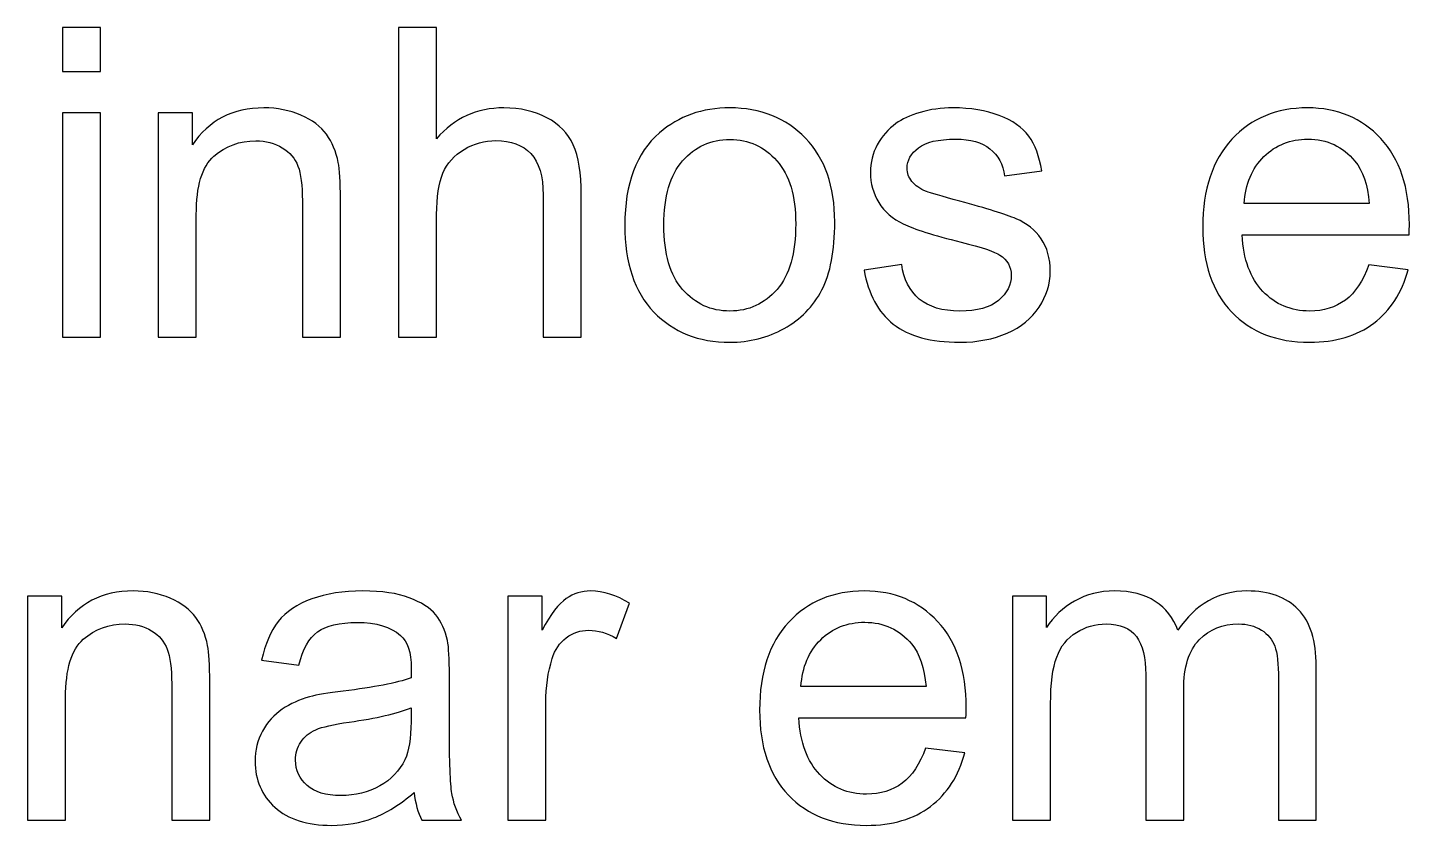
# Model space of a CAD drawing. Header units: centimetres. Extents: x -58 to 82, y -23 to 47.
# Drawn here: x -11.48 to 9.81, y 34.49 to 46.77 of the extents above; entities that cross this region are included whole.
import ezdxf

# ---------------------------------------------------------------- set-up
doc = ezdxf.new("R2010")
doc.units = ezdxf.units.CM
doc.header["$MEASUREMENT"] = 0
doc.layers.add('Camada 1', color=7, linetype='Continuous')

msp = doc.modelspace()

# ---------------------------------------------------------------- linework, layer by layer
at = {"layer": 'Camada 1', "color": 250}
for points, knots in [([(-10.94632, 46.09667), (-10.94632, 46.09667), (-10.94632, 46.77037), (-10.94632, 46.77037), (-10.94632, 46.77037), (-10.94632, 46.77037), (-10.3603, 46.77037), (-10.3603, 46.77037), (-10.3603, 46.77037), (-10.3603, 46.77037), (-10.3603, 46.09667), (-10.3603, 46.09667), (-10.3603, 46.09667), (-10.3603, 46.09667), (-10.94632, 46.09667), (-10.94632, 46.09667)], [0, 0, 0, 0, 0.25, 0.25, 0.25, 0.25, 0.5, 0.5, 0.5, 0.5, 0.75, 0.75, 0.75, 0.75, 1, 1, 1, 1]), ([(-5.76541, 42.00344), (-5.76541, 42.00344), (-5.76541, 46.77037), (-5.76541, 46.77037), (-5.76541, 46.77037), (-5.76541, 46.77037), (-5.1805, 46.77037), (-5.1805, 46.77037), (-5.1805, 46.77037), (-5.1805, 46.77037), (-5.1805, 45.06004), (-5.1805, 45.06004), (-5.1805, 45.06004), (-4.90747, 45.37636), (-4.5623, 45.53507), (-4.1461, 45.53507), (-4.1461, 45.53507), (-3.89082, 45.53507), (-3.66885, 45.48402), (-3.48017, 45.38302), (-3.48017, 45.38302), (-3.29149, 45.28313), (-3.15608, 45.14329), (-3.07506, 44.96571), (-3.07506, 44.96571), (-2.99404, 44.78812), (-2.95298, 44.52952), (-2.95298, 44.19212), (-2.95298, 44.19212), (-2.95298, 44.19212), (-2.95298, 42.00344), (-2.95298, 42.00344), (-2.95298, 42.00344), (-2.95298, 42.00344), (-3.53899, 42.00344), (-3.53899, 42.00344), (-3.53899, 42.00344), (-3.53899, 42.00344), (-3.53899, 44.19212), (-3.53899, 44.19212), (-3.53899, 44.19212), (-3.53899, 44.48402), (-3.60226, 44.69711), (-3.72878, 44.8303), (-3.72878, 44.8303), (-3.85531, 44.96349), (-4.03511, 45.03119), (-4.26707, 45.03119), (-4.26707, 45.03119), (-4.44021, 45.03119), (-4.60337, 44.98568), (-4.75653, 44.89578), (-4.75653, 44.89578), (-4.90969, 44.80588), (-5.01846, 44.6838), (-5.08283, 44.52952), (-5.08283, 44.52952), (-5.14832, 44.37636), (-5.1805, 44.16326), (-5.1805, 43.89245), (-5.1805, 43.89245), (-5.1805, 43.89245), (-5.1805, 42.00344), (-5.1805, 42.00344), (-5.1805, 42.00344), (-5.1805, 42.00344), (-5.76541, 42.00344), (-5.76541, 42.00344)], [0, 0, 0, 0, 0.05882353, 0.05882353, 0.05882353, 0.05882353, 0.11764706, 0.11764706, 0.11764706, 0.11764706, 0.17647059, 0.17647059, 0.17647059, 0.17647059, 0.23529412, 0.23529412, 0.23529412, 0.23529412, 0.29411765, 0.29411765, 0.29411765, 0.29411765, 0.35294118, 0.35294118, 0.35294118, 0.35294118, 0.41176471, 0.41176471, 0.41176471, 0.41176471, 0.47058824, 0.47058824, 0.47058824, 0.47058824, 0.52941176, 0.52941176, 0.52941176, 0.52941176, 0.58823529, 0.58823529, 0.58823529, 0.58823529, 0.64705882, 0.64705882, 0.64705882, 0.64705882, 0.70588235, 0.70588235, 0.70588235, 0.70588235, 0.76470588, 0.76470588, 0.76470588, 0.76470588, 0.82352941, 0.82352941, 0.82352941, 0.82352941, 0.88235294, 0.88235294, 0.88235294, 0.88235294, 0.94117647, 0.94117647, 0.94117647, 0.94117647, 1, 1, 1, 1]), ([(-10.94632, 42.00344), (-10.94632, 42.00344), (-10.94632, 45.45627), (-10.94632, 45.45627), (-10.94632, 45.45627), (-10.94632, 45.45627), (-10.3603, 45.45627), (-10.3603, 45.45627), (-10.3603, 45.45627), (-10.3603, 45.45627), (-10.3603, 42.00344), (-10.3603, 42.00344), (-10.3603, 42.00344), (-10.3603, 42.00344), (-10.94632, 42.00344), (-10.94632, 42.00344)], [0, 0, 0, 0, 0.25, 0.25, 0.25, 0.25, 0.5, 0.5, 0.5, 0.5, 0.75, 0.75, 0.75, 0.75, 1, 1, 1, 1]), ([(-9.46907, 42.00344), (-9.46907, 42.00344), (-9.46907, 45.45627), (-9.46907, 45.45627), (-9.46907, 45.45627), (-9.46907, 45.45627), (-8.94299, 45.45627), (-8.94299, 45.45627), (-8.94299, 45.45627), (-8.94299, 45.45627), (-8.94299, 44.96571), (-8.94299, 44.96571), (-8.94299, 44.96571), (-8.68882, 45.34528), (-8.32256, 45.53507), (-7.84421, 45.53507), (-7.84421, 45.53507), (-7.63555, 45.53507), (-7.44465, 45.49734), (-7.2704, 45.42298), (-7.2704, 45.42298), (-7.09504, 45.3475), (-6.96518, 45.24983), (-6.87861, 45.12775), (-6.87861, 45.12775), (-6.79093, 45.00677), (-6.731, 44.86249), (-6.69548, 44.696), (-6.69548, 44.696), (-6.67439, 44.58724), (-6.6633, 44.39745), (-6.6633, 44.12664), (-6.6633, 44.12664), (-6.6633, 44.12664), (-6.6633, 42.00344), (-6.6633, 42.00344), (-6.6633, 42.00344), (-6.6633, 42.00344), (-7.24931, 42.00344), (-7.24931, 42.00344), (-7.24931, 42.00344), (-7.24931, 42.00344), (-7.24931, 44.10444), (-7.24931, 44.10444), (-7.24931, 44.10444), (-7.24931, 44.34195), (-7.27151, 44.52064), (-7.31701, 44.6394), (-7.31701, 44.6394), (-7.36252, 44.75705), (-7.44354, 44.85139), (-7.55897, 44.92131), (-7.55897, 44.92131), (-7.6755, 44.99234), (-7.81091, 45.02786), (-7.9674, 45.02786), (-7.9674, 45.02786), (-8.21713, 45.02786), (-8.43133, 44.94795), (-8.61335, 44.79034), (-8.61335, 44.79034), (-8.79426, 44.63163), (-8.88416, 44.33196), (-8.88416, 43.88912), (-8.88416, 43.88912), (-8.88416, 43.88912), (-8.88416, 42.00344), (-8.88416, 42.00344), (-8.88416, 42.00344), (-8.88416, 42.00344), (-9.46907, 42.00344), (-9.46907, 42.00344)], [0, 0, 0, 0, 0.05555556, 0.05555556, 0.05555556, 0.05555556, 0.11111111, 0.11111111, 0.11111111, 0.11111111, 0.16666667, 0.16666667, 0.16666667, 0.16666667, 0.22222222, 0.22222222, 0.22222222, 0.22222222, 0.27777778, 0.27777778, 0.27777778, 0.27777778, 0.33333333, 0.33333333, 0.33333333, 0.33333333, 0.38888889, 0.38888889, 0.38888889, 0.38888889, 0.44444444, 0.44444444, 0.44444444, 0.44444444, 0.5, 0.5, 0.5, 0.5, 0.55555556, 0.55555556, 0.55555556, 0.55555556, 0.61111111, 0.61111111, 0.61111111, 0.61111111, 0.66666667, 0.66666667, 0.66666667, 0.66666667, 0.72222222, 0.72222222, 0.72222222, 0.72222222, 0.77777778, 0.77777778, 0.77777778, 0.77777778, 0.83333333, 0.83333333, 0.83333333, 0.83333333, 0.88888889, 0.88888889, 0.88888889, 0.88888889, 0.94444444, 0.94444444, 0.94444444, 0.94444444, 1, 1, 1, 1]), ([(-2.28039, 43.73041), (-2.28039, 44.3697), (-2.10281, 44.84362), (-1.74654, 45.15106), (-1.74654, 45.15106), (-1.45021, 45.40633), (-1.08838, 45.53507), (-0.66108, 45.53507), (-0.66108, 45.53507), (-0.18605, 45.53507), (0.2024, 45.37969), (0.50318, 45.06781), (0.50318, 45.06781), (0.80507, 44.75705), (0.9549, 44.32753), (0.9549, 43.77925), (0.9549, 43.77925), (0.9549, 43.33418), (0.88831, 42.98457), (0.75512, 42.73041), (0.75512, 42.73041), (0.62194, 42.47514), (0.42771, 42.27758), (0.17355, 42.13663), (0.17355, 42.13663), (-0.08173, 41.99567), (-0.35919, 41.92575), (-0.66108, 41.92575), (-0.66108, 41.92575), (-1.14388, 41.92575), (-1.53456, 42.08002), (-1.83311, 42.39079), (-1.83311, 42.39079), (-2.13167, 42.70044), (-2.28039, 43.14661), (-2.28039, 43.73041)], [0, 0, 0, 0, 0.11111111, 0.11111111, 0.11111111, 0.11111111, 0.22222222, 0.22222222, 0.22222222, 0.22222222, 0.33333333, 0.33333333, 0.33333333, 0.33333333, 0.44444444, 0.44444444, 0.44444444, 0.44444444, 0.55555556, 0.55555556, 0.55555556, 0.55555556, 0.66666667, 0.66666667, 0.66666667, 0.66666667, 0.77777778, 0.77777778, 0.77777778, 0.77777778, 0.88888889, 0.88888889, 0.88888889, 0.88888889, 1, 1, 1, 1]), ([(1.40773, 43.03452), (1.40773, 43.03452), (1.98597, 43.12553), (1.98597, 43.12553), (1.98597, 43.12553), (2.01816, 42.89356), (2.10917, 42.71598), (2.25789, 42.59168), (2.25789, 42.59168), (2.40551, 42.46848), (2.61306, 42.40633), (2.88054, 42.40633), (2.88054, 42.40633), (3.14913, 42.40633), (3.3489, 42.46182), (3.47876, 42.57059), (3.47876, 42.57059), (3.60862, 42.68047), (3.6741, 42.80921), (3.6741, 42.95572), (3.6741, 42.95572), (3.6741, 43.0889), (3.61639, 43.19212), (3.50096, 43.2687), (3.50096, 43.2687), (3.42105, 43.32087), (3.22127, 43.38635), (2.90273, 43.46626), (2.90273, 43.46626), (2.47432, 43.57503), (2.17576, 43.66826), (2.01039, 43.74817), (2.01039, 43.74817), (1.84502, 43.82697), (1.71849, 43.93685), (1.63303, 44.07669), (1.63303, 44.07669), (1.54757, 44.21654), (1.50429, 44.37081), (1.50429, 44.53951), (1.50429, 44.53951), (1.50429, 44.69379), (1.5398, 44.83585), (1.61084, 44.96682), (1.61084, 44.96682), (1.68076, 45.09889), (1.77732, 45.20766), (1.89829, 45.29423), (1.89829, 45.29423), (1.9893, 45.36082), (2.11361, 45.41854), (2.2701, 45.46515), (2.2701, 45.46515), (2.42771, 45.51177), (2.59641, 45.53507), (2.77621, 45.53507), (2.77621, 45.53507), (3.04702, 45.53507), (3.28453, 45.49512), (3.48986, 45.41743), (3.48986, 45.41743), (3.69519, 45.33973), (3.84613, 45.2343), (3.9438, 45.10111), (3.9438, 45.10111), (4.04147, 44.96682), (4.10806, 44.78923), (4.14469, 44.56615), (4.14469, 44.56615), (4.14469, 44.56615), (3.5731, 44.48735), (3.5731, 44.48735), (3.5731, 44.48735), (3.54646, 44.66493), (3.47099, 44.80366), (3.34668, 44.90355), (3.34668, 44.90355), (3.22238, 45.00344), (3.04591, 45.05339), (2.81838, 45.05339), (2.81838, 45.05339), (2.54979, 45.05339), (2.35778, 45.00899), (2.24347, 44.9202), (2.24347, 44.9202), (2.12804, 44.83141), (2.07032, 44.72708), (2.07032, 44.60832), (2.07032, 44.60832), (2.07032, 44.53174), (2.09474, 44.46404), (2.14247, 44.403), (2.14247, 44.403), (2.19019, 44.33973), (2.26455, 44.28868), (2.36666, 44.2465), (2.36666, 44.2465), (2.42549, 44.22542), (2.59752, 44.17547), (2.88387, 44.09778), (2.88387, 44.09778), (3.29785, 43.98679), (3.58642, 43.89689), (3.74957, 43.82586), (3.74957, 43.82586), (3.91383, 43.75594), (4.04258, 43.65272), (4.13581, 43.51842), (4.13581, 43.51842), (4.22904, 43.38413), (4.27565, 43.21765), (4.27565, 43.01787), (4.27565, 43.01787), (4.27565, 42.82253), (4.21794, 42.6394), (4.10473, 42.46626), (4.10473, 42.46626), (3.99041, 42.29423), (3.82615, 42.16104), (3.61195, 42.0667), (3.61195, 42.0667), (3.39774, 41.97236), (3.15468, 41.92575), (2.88387, 41.92575), (2.88387, 41.92575), (2.43436, 41.92575), (2.09252, 42.01898), (1.85723, 42.20544), (1.85723, 42.20544), (1.62193, 42.3919), (1.4721, 42.66826), (1.40773, 43.03452)], [0, 0, 0, 0, 0.03030303, 0.03030303, 0.03030303, 0.03030303, 0.06060606, 0.06060606, 0.06060606, 0.06060606, 0.09090909, 0.09090909, 0.09090909, 0.09090909, 0.12121212, 0.12121212, 0.12121212, 0.12121212, 0.15151515, 0.15151515, 0.15151515, 0.15151515, 0.18181818, 0.18181818, 0.18181818, 0.18181818, 0.21212121, 0.21212121, 0.21212121, 0.21212121, 0.24242424, 0.24242424, 0.24242424, 0.24242424, 0.27272727, 0.27272727, 0.27272727, 0.27272727, 0.3030303, 0.3030303, 0.3030303, 0.3030303, 0.33333333, 0.33333333, 0.33333333, 0.33333333, 0.36363636, 0.36363636, 0.36363636, 0.36363636, 0.39393939, 0.39393939, 0.39393939, 0.39393939, 0.42424242, 0.42424242, 0.42424242, 0.42424242, 0.45454545, 0.45454545, 0.45454545, 0.45454545, 0.48484848, 0.48484848, 0.48484848, 0.48484848, 0.51515152, 0.51515152, 0.51515152, 0.51515152, 0.54545455, 0.54545455, 0.54545455, 0.54545455, 0.57575758, 0.57575758, 0.57575758, 0.57575758, 0.60606061, 0.60606061, 0.60606061, 0.60606061, 0.63636364, 0.63636364, 0.63636364, 0.63636364, 0.66666667, 0.66666667, 0.66666667, 0.66666667, 0.6969697, 0.6969697, 0.6969697, 0.6969697, 0.72727273, 0.72727273, 0.72727273, 0.72727273, 0.75757576, 0.75757576, 0.75757576, 0.75757576, 0.78787879, 0.78787879, 0.78787879, 0.78787879, 0.81818182, 0.81818182, 0.81818182, 0.81818182, 0.84848485, 0.84848485, 0.84848485, 0.84848485, 0.87878788, 0.87878788, 0.87878788, 0.87878788, 0.90909091, 0.90909091, 0.90909091, 0.90909091, 0.93939394, 0.93939394, 0.93939394, 0.93939394, 0.96969697, 0.96969697, 0.96969697, 0.96969697, 1, 1, 1, 1]), ([(9.18465, 43.11554), (9.18465, 43.11554), (9.78954, 43.04118), (9.78954, 43.04118), (9.78954, 43.04118), (9.69409, 42.68713), (9.51762, 42.41299), (9.26012, 42.21765), (9.26012, 42.21765), (9.00152, 42.02342), (8.67189, 41.92575), (8.27122, 41.92575), (8.27122, 41.92575), (7.76623, 41.92575), (7.36556, 42.08113), (7.07033, 42.3919), (7.07033, 42.3919), (6.774, 42.70266), (6.62638, 43.13885), (6.62638, 43.70044), (6.62638, 43.70044), (6.62638, 44.28202), (6.77622, 44.73263), (7.07477, 45.05339), (7.07477, 45.05339), (7.37444, 45.37414), (7.76179, 45.53507), (8.23904, 45.53507), (8.23904, 45.53507), (8.70075, 45.53507), (9.0781, 45.37747), (9.37, 45.06337), (9.37, 45.06337), (9.66301, 44.74928), (9.80951, 44.30644), (9.80951, 43.73707), (9.80951, 43.73707), (9.80951, 43.70155), (9.8084, 43.64939), (9.80618, 43.58058), (9.80618, 43.58058), (9.80618, 43.58058), (7.23127, 43.58058), (7.23127, 43.58058), (7.23127, 43.58058), (7.25235, 43.201), (7.36001, 42.91021), (7.55313, 42.70932), (7.55313, 42.70932), (7.74625, 42.50732), (7.98598, 42.40633), (8.27455, 42.40633), (8.27455, 42.40633), (8.48876, 42.40633), (8.67189, 42.46293), (8.82394, 42.57614), (8.82394, 42.57614), (8.976, 42.68823), (9.09586, 42.86804), (9.18465, 43.11554)], [0, 0, 0, 0, 0.06666667, 0.06666667, 0.06666667, 0.06666667, 0.13333333, 0.13333333, 0.13333333, 0.13333333, 0.2, 0.2, 0.2, 0.2, 0.26666667, 0.26666667, 0.26666667, 0.26666667, 0.33333333, 0.33333333, 0.33333333, 0.33333333, 0.4, 0.4, 0.4, 0.4, 0.46666667, 0.46666667, 0.46666667, 0.46666667, 0.53333333, 0.53333333, 0.53333333, 0.53333333, 0.6, 0.6, 0.6, 0.6, 0.66666667, 0.66666667, 0.66666667, 0.66666667, 0.73333333, 0.73333333, 0.73333333, 0.73333333, 0.8, 0.8, 0.8, 0.8, 0.86666667, 0.86666667, 0.86666667, 0.86666667, 0.93333333, 0.93333333, 0.93333333, 0.93333333, 1, 1, 1, 1]), ([(-1.67884, 43.73041), (-1.67884, 43.28757), (-1.58228, 42.95683), (-1.38916, 42.73707), (-1.38916, 42.73707), (-1.19604, 42.5162), (-0.95298, 42.40633), (-0.66108, 42.40633), (-0.66108, 42.40633), (-0.37029, 42.40633), (-0.12834, 42.51731), (0.06478, 42.73818), (0.06478, 42.73818), (0.25679, 42.95905), (0.35335, 43.29645), (0.35335, 43.74928), (0.35335, 43.74928), (0.35335, 44.17658), (0.25679, 44.50067), (0.06256, 44.72042), (0.06256, 44.72042), (-0.13167, 44.94018), (-0.37251, 45.05006), (-0.66108, 45.05006), (-0.66108, 45.05006), (-0.95298, 45.05006), (-1.19604, 44.94018), (-1.38916, 44.72153), (-1.38916, 44.72153), (-1.58228, 44.50289), (-1.67884, 44.17214), (-1.67884, 43.73041)], [0, 0, 0, 0, 0.125, 0.125, 0.125, 0.125, 0.25, 0.25, 0.25, 0.25, 0.375, 0.375, 0.375, 0.375, 0.5, 0.5, 0.5, 0.5, 0.625, 0.625, 0.625, 0.625, 0.75, 0.75, 0.75, 0.75, 0.875, 0.875, 0.875, 0.875, 1, 1, 1, 1]), ([(7.26345, 44.06226), (7.26345, 44.06226), (9.19131, 44.06226), (9.19131, 44.06226), (9.19131, 44.06226), (9.16578, 44.35194), (9.09142, 44.57059), (8.97045, 44.71487), (8.97045, 44.71487), (8.78399, 44.94018), (8.54203, 45.05339), (8.2457, 45.05339), (8.2457, 45.05339), (7.97711, 45.05339), (7.75069, 44.96349), (7.56756, 44.78369), (7.56756, 44.78369), (7.38443, 44.60388), (7.28343, 44.36304), (7.26345, 44.06226)], [0, 0, 0, 0, 0.2, 0.2, 0.2, 0.2, 0.4, 0.4, 0.4, 0.4, 0.6, 0.6, 0.6, 0.6, 0.8, 0.8, 0.8, 0.8, 1, 1, 1, 1]), ([(-11.48295, 34.56392), (-11.48295, 34.56392), (-11.48295, 38.01675), (-11.48295, 38.01675), (-11.48295, 38.01675), (-11.48295, 38.01675), (-10.95687, 38.01675), (-10.95687, 38.01675), (-10.95687, 38.01675), (-10.95687, 38.01675), (-10.95687, 37.52619), (-10.95687, 37.52619), (-10.95687, 37.52619), (-10.7027, 37.90576), (-10.33644, 38.09555), (-9.85809, 38.09555), (-9.85809, 38.09555), (-9.64943, 38.09555), (-9.45853, 38.05782), (-9.28428, 37.98346), (-9.28428, 37.98346), (-9.10892, 37.90798), (-8.97906, 37.81031), (-8.89249, 37.68823), (-8.89249, 37.68823), (-8.80481, 37.56725), (-8.74488, 37.42297), (-8.70936, 37.25648), (-8.70936, 37.25648), (-8.68827, 37.14772), (-8.67718, 36.95793), (-8.67718, 36.68712), (-8.67718, 36.68712), (-8.67718, 36.68712), (-8.67718, 34.56392), (-8.67718, 34.56392), (-8.67718, 34.56392), (-8.67718, 34.56392), (-9.26319, 34.56392), (-9.26319, 34.56392), (-9.26319, 34.56392), (-9.26319, 34.56392), (-9.26319, 36.66492), (-9.26319, 36.66492), (-9.26319, 36.66492), (-9.26319, 36.90243), (-9.28539, 37.08112), (-9.33089, 37.19988), (-9.33089, 37.19988), (-9.3764, 37.31753), (-9.45742, 37.41187), (-9.57285, 37.48179), (-9.57285, 37.48179), (-9.68938, 37.55282), (-9.82479, 37.58834), (-9.98128, 37.58834), (-9.98128, 37.58834), (-10.23101, 37.58834), (-10.44521, 37.50843), (-10.62723, 37.35082), (-10.62723, 37.35082), (-10.80814, 37.19211), (-10.89804, 36.89244), (-10.89804, 36.4496), (-10.89804, 36.4496), (-10.89804, 36.4496), (-10.89804, 34.56392), (-10.89804, 34.56392), (-10.89804, 34.56392), (-10.89804, 34.56392), (-11.48295, 34.56392), (-11.48295, 34.56392)], [0, 0, 0, 0, 0.05555556, 0.05555556, 0.05555556, 0.05555556, 0.11111111, 0.11111111, 0.11111111, 0.11111111, 0.16666667, 0.16666667, 0.16666667, 0.16666667, 0.22222222, 0.22222222, 0.22222222, 0.22222222, 0.27777778, 0.27777778, 0.27777778, 0.27777778, 0.33333333, 0.33333333, 0.33333333, 0.33333333, 0.38888889, 0.38888889, 0.38888889, 0.38888889, 0.44444444, 0.44444444, 0.44444444, 0.44444444, 0.5, 0.5, 0.5, 0.5, 0.55555556, 0.55555556, 0.55555556, 0.55555556, 0.61111111, 0.61111111, 0.61111111, 0.61111111, 0.66666667, 0.66666667, 0.66666667, 0.66666667, 0.72222222, 0.72222222, 0.72222222, 0.72222222, 0.77777778, 0.77777778, 0.77777778, 0.77777778, 0.83333333, 0.83333333, 0.83333333, 0.83333333, 0.88888889, 0.88888889, 0.88888889, 0.88888889, 0.94444444, 0.94444444, 0.94444444, 0.94444444, 1, 1, 1, 1]), ([(-5.52624, 34.99011), (-5.74377, 34.80587), (-5.95243, 34.67602), (-6.15221, 34.59944), (-6.15221, 34.59944), (-6.35309, 34.52396), (-6.56841, 34.48623), (-6.79816, 34.48623), (-6.79816, 34.48623), (-7.17773, 34.48623), (-7.46852, 34.57835), (-7.67274, 34.7637), (-7.67274, 34.7637), (-7.87585, 34.94905), (-7.97796, 35.18656), (-7.97796, 35.47402), (-7.97796, 35.47402), (-7.97796, 35.64383), (-7.94022, 35.7981), (-7.86253, 35.93795), (-7.86253, 35.93795), (-7.78595, 36.07779), (-7.68495, 36.18989), (-7.56064, 36.27424), (-7.56064, 36.27424), (-7.43523, 36.35859), (-7.29538, 36.42297), (-7.13889, 36.46625), (-7.13889, 36.46625), (-7.02457, 36.49622), (-6.85143, 36.52618), (-6.61947, 36.55393), (-6.61947, 36.55393), (-6.14666, 36.61054), (-5.79816, 36.67713), (-5.57507, 36.75593), (-5.57507, 36.75593), (-5.57285, 36.83584), (-5.57174, 36.8869), (-5.57174, 36.90798), (-5.57174, 36.90798), (-5.57174, 37.14661), (-5.62723, 37.31531), (-5.73822, 37.41187), (-5.73822, 37.41187), (-5.88695, 37.54505), (-6.11003, 37.61054), (-6.40415, 37.61054), (-6.40415, 37.61054), (-6.6794, 37.61054), (-6.88251, 37.56281), (-7.01458, 37.46625), (-7.01458, 37.46625), (-7.14555, 37.36969), (-7.24211, 37.19877), (-7.30537, 36.95349), (-7.30537, 36.95349), (-7.30537, 36.95349), (-7.87696, 37.03229), (-7.87696, 37.03229), (-7.87696, 37.03229), (-7.82479, 37.27646), (-7.73933, 37.47513), (-7.62058, 37.62496), (-7.62058, 37.62496), (-7.50182, 37.77591), (-7.32868, 37.89245), (-7.10337, 37.97347), (-7.10337, 37.97347), (-6.87807, 38.05449), (-6.61725, 38.09555), (-6.3198, 38.09555), (-6.3198, 38.09555), (-6.02457, 38.09555), (-5.78595, 38.06004), (-5.60171, 37.99122), (-5.60171, 37.99122), (-5.41747, 37.9213), (-5.28206, 37.83473), (-5.19438, 37.72929), (-5.19438, 37.72929), (-5.10781, 37.62385), (-5.04788, 37.49178), (-5.01236, 37.33085), (-5.01236, 37.33085), (-4.99349, 37.23096), (-4.9835, 37.05116), (-4.9835, 36.79145), (-4.9835, 36.79145), (-4.9835, 36.79145), (-4.9835, 36.0112), (-4.9835, 36.0112), (-4.9835, 36.0112), (-4.9835, 35.46625), (-4.9713, 35.12219), (-4.94577, 34.97901), (-4.94577, 34.97901), (-4.92135, 34.83473), (-4.87141, 34.696), (-4.79815, 34.56392), (-4.79815, 34.56392), (-4.79815, 34.56392), (-5.4097, 34.56392), (-5.4097, 34.56392), (-5.4097, 34.56392), (-5.46963, 34.6849), (-5.50959, 34.82696), (-5.52624, 34.99011)], [0, 0, 0, 0, 0.03703704, 0.03703704, 0.03703704, 0.03703704, 0.07407407, 0.07407407, 0.07407407, 0.07407407, 0.11111111, 0.11111111, 0.11111111, 0.11111111, 0.14814815, 0.14814815, 0.14814815, 0.14814815, 0.18518519, 0.18518519, 0.18518519, 0.18518519, 0.22222222, 0.22222222, 0.22222222, 0.22222222, 0.25925926, 0.25925926, 0.25925926, 0.25925926, 0.2962963, 0.2962963, 0.2962963, 0.2962963, 0.33333333, 0.33333333, 0.33333333, 0.33333333, 0.37037037, 0.37037037, 0.37037037, 0.37037037, 0.40740741, 0.40740741, 0.40740741, 0.40740741, 0.44444444, 0.44444444, 0.44444444, 0.44444444, 0.48148148, 0.48148148, 0.48148148, 0.48148148, 0.51851852, 0.51851852, 0.51851852, 0.51851852, 0.55555556, 0.55555556, 0.55555556, 0.55555556, 0.59259259, 0.59259259, 0.59259259, 0.59259259, 0.62962963, 0.62962963, 0.62962963, 0.62962963, 0.66666667, 0.66666667, 0.66666667, 0.66666667, 0.7037037, 0.7037037, 0.7037037, 0.7037037, 0.74074074, 0.74074074, 0.74074074, 0.74074074, 0.77777778, 0.77777778, 0.77777778, 0.77777778, 0.81481481, 0.81481481, 0.81481481, 0.81481481, 0.85185185, 0.85185185, 0.85185185, 0.85185185, 0.88888889, 0.88888889, 0.88888889, 0.88888889, 0.92592593, 0.92592593, 0.92592593, 0.92592593, 0.96296296, 0.96296296, 0.96296296, 0.96296296, 1, 1, 1, 1]), ([(-4.08229, 34.56392), (-4.08229, 34.56392), (-4.08229, 38.01675), (-4.08229, 38.01675), (-4.08229, 38.01675), (-4.08229, 38.01675), (-3.55621, 38.01675), (-3.55621, 38.01675), (-3.55621, 38.01675), (-3.55621, 38.01675), (-3.55621, 37.494), (-3.55621, 37.494), (-3.55621, 37.494), (-3.42191, 37.73817), (-3.2976, 37.90021), (-3.18329, 37.97791), (-3.18329, 37.97791), (-3.07008, 38.0556), (-2.94466, 38.09555), (-2.80815, 38.09555), (-2.80815, 38.09555), (-2.61059, 38.09555), (-2.41081, 38.03229), (-2.20659, 37.90687), (-2.20659, 37.90687), (-2.20659, 37.90687), (-2.40859, 37.36303), (-2.40859, 37.36303), (-2.40859, 37.36303), (-2.55066, 37.44849), (-2.69383, 37.49067), (-2.837, 37.49067), (-2.837, 37.49067), (-2.96575, 37.49067), (-3.08007, 37.45182), (-3.18218, 37.37524), (-3.18218, 37.37524), (-3.28428, 37.29755), (-3.35643, 37.191), (-3.39971, 37.05449), (-3.39971, 37.05449), (-3.4652, 36.84694), (-3.49738, 36.61941), (-3.49738, 36.37191), (-3.49738, 36.37191), (-3.49738, 36.37191), (-3.49738, 34.56392), (-3.49738, 34.56392), (-3.49738, 34.56392), (-3.49738, 34.56392), (-4.08229, 34.56392), (-4.08229, 34.56392)], [0, 0, 0, 0, 0.07692308, 0.07692308, 0.07692308, 0.07692308, 0.15384615, 0.15384615, 0.15384615, 0.15384615, 0.23076923, 0.23076923, 0.23076923, 0.23076923, 0.30769231, 0.30769231, 0.30769231, 0.30769231, 0.38461538, 0.38461538, 0.38461538, 0.38461538, 0.46153846, 0.46153846, 0.46153846, 0.46153846, 0.53846154, 0.53846154, 0.53846154, 0.53846154, 0.61538462, 0.61538462, 0.61538462, 0.61538462, 0.69230769, 0.69230769, 0.69230769, 0.69230769, 0.76923077, 0.76923077, 0.76923077, 0.76923077, 0.84615385, 0.84615385, 0.84615385, 0.84615385, 0.92307692, 0.92307692, 0.92307692, 0.92307692, 1, 1, 1, 1]), ([(2.35501, 35.67602), (2.35501, 35.67602), (2.9599, 35.60166), (2.9599, 35.60166), (2.9599, 35.60166), (2.86445, 35.24761), (2.68798, 34.97347), (2.43048, 34.77813), (2.43048, 34.77813), (2.17188, 34.5839), (1.84225, 34.48623), (1.44158, 34.48623), (1.44158, 34.48623), (0.93659, 34.48623), (0.53592, 34.64161), (0.24069, 34.95238), (0.24069, 34.95238), (-0.05564, 35.26314), (-0.20326, 35.69933), (-0.20326, 36.26092), (-0.20326, 36.26092), (-0.20326, 36.8425), (-0.05342, 37.29311), (0.24513, 37.61387), (0.24513, 37.61387), (0.5448, 37.93462), (0.93215, 38.09555), (1.4094, 38.09555), (1.4094, 38.09555), (1.87111, 38.09555), (2.24846, 37.93795), (2.54036, 37.62385), (2.54036, 37.62385), (2.83337, 37.30976), (2.97987, 36.86692), (2.97987, 36.29755), (2.97987, 36.29755), (2.97987, 36.26203), (2.97876, 36.20987), (2.97654, 36.14106), (2.97654, 36.14106), (2.97654, 36.14106), (0.40163, 36.14106), (0.40163, 36.14106), (0.40163, 36.14106), (0.42271, 35.76148), (0.53037, 35.47069), (0.72349, 35.2698), (0.72349, 35.2698), (0.91661, 35.0678), (1.15634, 34.96681), (1.44491, 34.96681), (1.44491, 34.96681), (1.65912, 34.96681), (1.84225, 35.02341), (1.9943, 35.13662), (1.9943, 35.13662), (2.14636, 35.24871), (2.26622, 35.42852), (2.35501, 35.67602)], [0, 0, 0, 0, 0.06666667, 0.06666667, 0.06666667, 0.06666667, 0.13333333, 0.13333333, 0.13333333, 0.13333333, 0.2, 0.2, 0.2, 0.2, 0.26666667, 0.26666667, 0.26666667, 0.26666667, 0.33333333, 0.33333333, 0.33333333, 0.33333333, 0.4, 0.4, 0.4, 0.4, 0.46666667, 0.46666667, 0.46666667, 0.46666667, 0.53333333, 0.53333333, 0.53333333, 0.53333333, 0.6, 0.6, 0.6, 0.6, 0.66666667, 0.66666667, 0.66666667, 0.66666667, 0.73333333, 0.73333333, 0.73333333, 0.73333333, 0.8, 0.8, 0.8, 0.8, 0.86666667, 0.86666667, 0.86666667, 0.86666667, 0.93333333, 0.93333333, 0.93333333, 0.93333333, 1, 1, 1, 1]), ([(3.69574, 34.56392), (3.69574, 34.56392), (3.69574, 38.01675), (3.69574, 38.01675), (3.69574, 38.01675), (3.69574, 38.01675), (4.21849, 38.01675), (4.21849, 38.01675), (4.21849, 38.01675), (4.21849, 38.01675), (4.21849, 37.53284), (4.21849, 37.53284), (4.21849, 37.53284), (4.32726, 37.70155), (4.47155, 37.83806), (4.65135, 37.94017), (4.65135, 37.94017), (4.83115, 38.04339), (5.03647, 38.09555), (5.26622, 38.09555), (5.26622, 38.09555), (5.52149, 38.09555), (5.73126, 38.04228), (5.89441, 37.93573), (5.89441, 37.93573), (6.05867, 37.82918), (6.1741, 37.68157), (6.24069, 37.49067), (6.24069, 37.49067), (6.51483, 37.89356), (6.86999, 38.09555), (7.30729, 38.09555), (7.30729, 38.09555), (7.65024, 38.09555), (7.91328, 38.0001), (8.09752, 37.81031), (8.09752, 37.81031), (8.28176, 37.62052), (8.37388, 37.32863), (8.37388, 36.93462), (8.37388, 36.93462), (8.37388, 36.93462), (8.37388, 34.56392), (8.37388, 34.56392), (8.37388, 34.56392), (8.37388, 34.56392), (7.7923, 34.56392), (7.7923, 34.56392), (7.7923, 34.56392), (7.7923, 34.56392), (7.7923, 36.73928), (7.7923, 36.73928), (7.7923, 36.73928), (7.7923, 36.97347), (7.77343, 37.14217), (7.7357, 37.24539), (7.7357, 37.24539), (7.69685, 37.34749), (7.62804, 37.43074), (7.52926, 37.494), (7.52926, 37.494), (7.42937, 37.55615), (7.31173, 37.58834), (7.17743, 37.58834), (7.17743, 37.58834), (6.93437, 37.58834), (6.73348, 37.50732), (6.57255, 37.34528), (6.57255, 37.34528), (6.41272, 37.18434), (6.3317, 36.92574), (6.3317, 36.57058), (6.3317, 36.57058), (6.3317, 36.57058), (6.3317, 34.56392), (6.3317, 34.56392), (6.3317, 34.56392), (6.3317, 34.56392), (5.7468, 34.56392), (5.7468, 34.56392), (5.7468, 34.56392), (5.7468, 34.56392), (5.7468, 36.80698), (5.7468, 36.80698), (5.7468, 36.80698), (5.7468, 37.06781), (5.69907, 37.26314), (5.60362, 37.393), (5.60362, 37.393), (5.50817, 37.52286), (5.35279, 37.58834), (5.13525, 37.58834), (5.13525, 37.58834), (4.97099, 37.58834), (4.81894, 37.54505), (4.67909, 37.45737), (4.67909, 37.45737), (4.53925, 37.3708), (4.43714, 37.24428), (4.37499, 37.07779), (4.37499, 37.07779), (4.31172, 36.9102), (4.28065, 36.66936), (4.28065, 36.35526), (4.28065, 36.35526), (4.28065, 36.35526), (4.28065, 34.56392), (4.28065, 34.56392), (4.28065, 34.56392), (4.28065, 34.56392), (3.69574, 34.56392), (3.69574, 34.56392)], [0, 0, 0, 0, 0.03571429, 0.03571429, 0.03571429, 0.03571429, 0.07142857, 0.07142857, 0.07142857, 0.07142857, 0.10714286, 0.10714286, 0.10714286, 0.10714286, 0.14285714, 0.14285714, 0.14285714, 0.14285714, 0.17857143, 0.17857143, 0.17857143, 0.17857143, 0.21428571, 0.21428571, 0.21428571, 0.21428571, 0.25, 0.25, 0.25, 0.25, 0.28571429, 0.28571429, 0.28571429, 0.28571429, 0.32142857, 0.32142857, 0.32142857, 0.32142857, 0.35714286, 0.35714286, 0.35714286, 0.35714286, 0.39285714, 0.39285714, 0.39285714, 0.39285714, 0.42857143, 0.42857143, 0.42857143, 0.42857143, 0.46428571, 0.46428571, 0.46428571, 0.46428571, 0.5, 0.5, 0.5, 0.5, 0.53571429, 0.53571429, 0.53571429, 0.53571429, 0.57142857, 0.57142857, 0.57142857, 0.57142857, 0.60714286, 0.60714286, 0.60714286, 0.60714286, 0.64285714, 0.64285714, 0.64285714, 0.64285714, 0.67857143, 0.67857143, 0.67857143, 0.67857143, 0.71428571, 0.71428571, 0.71428571, 0.71428571, 0.75, 0.75, 0.75, 0.75, 0.78571429, 0.78571429, 0.78571429, 0.78571429, 0.82142857, 0.82142857, 0.82142857, 0.82142857, 0.85714286, 0.85714286, 0.85714286, 0.85714286, 0.89285714, 0.89285714, 0.89285714, 0.89285714, 0.92857143, 0.92857143, 0.92857143, 0.92857143, 0.96428571, 0.96428571, 0.96428571, 0.96428571, 1, 1, 1, 1]), ([(0.43381, 36.62274), (0.43381, 36.62274), (2.36167, 36.62274), (2.36167, 36.62274), (2.36167, 36.62274), (2.33614, 36.91242), (2.26178, 37.13107), (2.14081, 37.27535), (2.14081, 37.27535), (1.95435, 37.50066), (1.71239, 37.61387), (1.41606, 37.61387), (1.41606, 37.61387), (1.14747, 37.61387), (0.92105, 37.52397), (0.73792, 37.34417), (0.73792, 37.34417), (0.55479, 37.16436), (0.45379, 36.92352), (0.43381, 36.62274)], [0, 0, 0, 0, 0.2, 0.2, 0.2, 0.2, 0.4, 0.4, 0.4, 0.4, 0.6, 0.6, 0.6, 0.6, 0.8, 0.8, 0.8, 0.8, 1, 1, 1, 1]), ([(-5.57507, 36.29755), (-5.78817, 36.20987), (-6.1067, 36.13662), (-6.53068, 36.07557), (-6.53068, 36.07557), (-6.77152, 36.04117), (-6.94244, 36.00232), (-7.04122, 35.95904), (-7.04122, 35.95904), (-7.14111, 35.91575), (-7.2188, 35.85249), (-7.27207, 35.76814), (-7.27207, 35.76814), (-7.32646, 35.6849), (-7.3542, 35.59278), (-7.3542, 35.49067), (-7.3542, 35.49067), (-7.3542, 35.33418), (-7.29427, 35.20432), (-7.17662, 35.09999), (-7.17662, 35.09999), (-7.05898, 34.99677), (-6.88584, 34.94461), (-6.65831, 34.94461), (-6.65831, 34.94461), (-6.43301, 34.94461), (-6.23212, 34.99344), (-6.05676, 35.09222), (-6.05676, 35.09222), (-5.8814, 35.191), (-5.75154, 35.32641), (-5.66941, 35.49733), (-5.66941, 35.49733), (-5.60615, 35.6294), (-5.57507, 35.82474), (-5.57507, 36.08223), (-5.57507, 36.08223), (-5.57507, 36.08223), (-5.57507, 36.29755), (-5.57507, 36.29755)], [0, 0, 0, 0, 0.1, 0.1, 0.1, 0.1, 0.2, 0.2, 0.2, 0.2, 0.3, 0.3, 0.3, 0.3, 0.4, 0.4, 0.4, 0.4, 0.5, 0.5, 0.5, 0.5, 0.6, 0.6, 0.6, 0.6, 0.7, 0.7, 0.7, 0.7, 0.8, 0.8, 0.8, 0.8, 0.9, 0.9, 0.9, 0.9, 1, 1, 1, 1])]:
    msp.add_open_spline(points, degree=3, knots=knots, dxfattribs=at)

doc.saveas('drawing.dxf')
